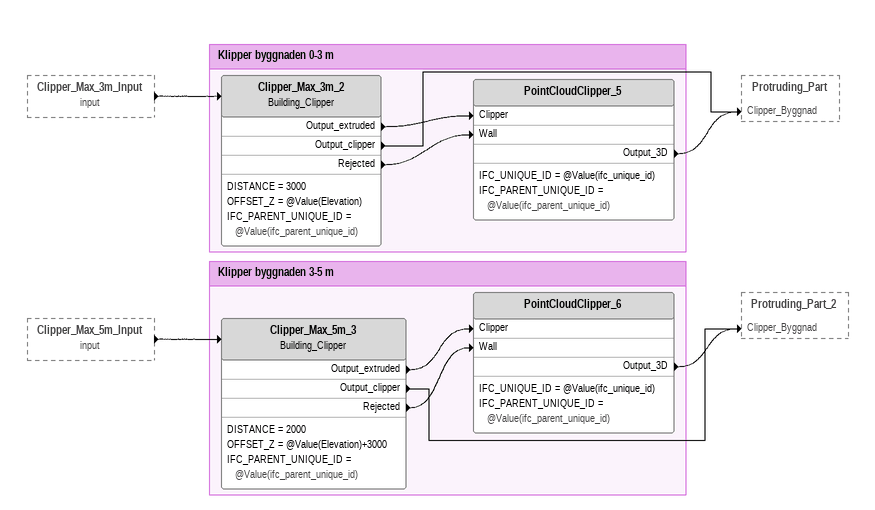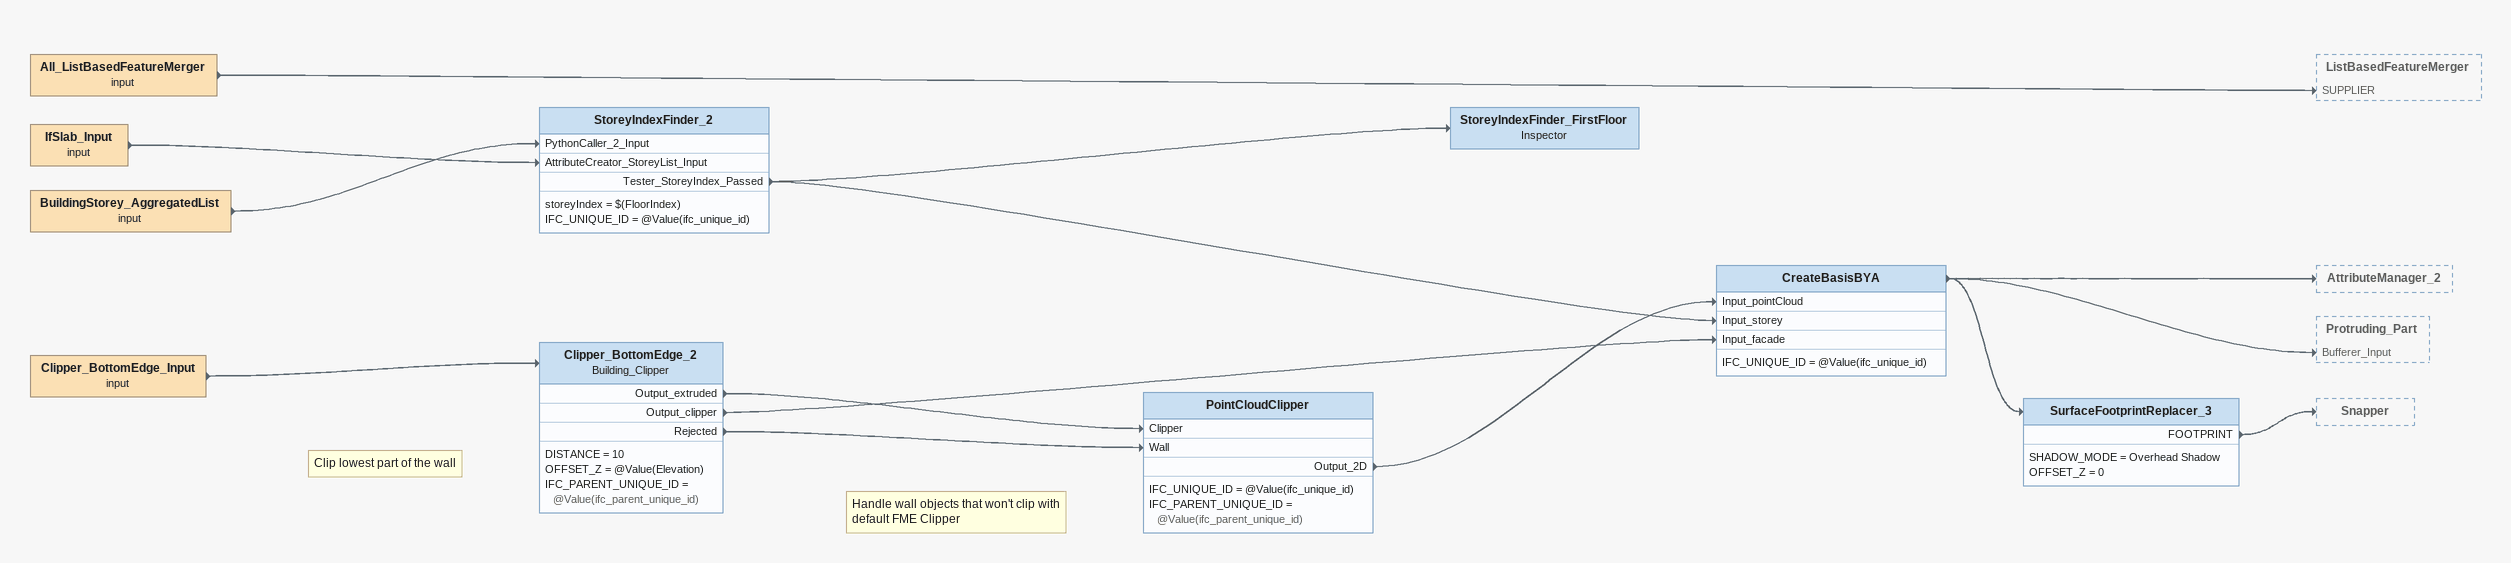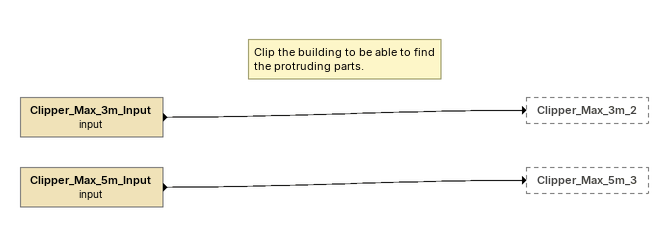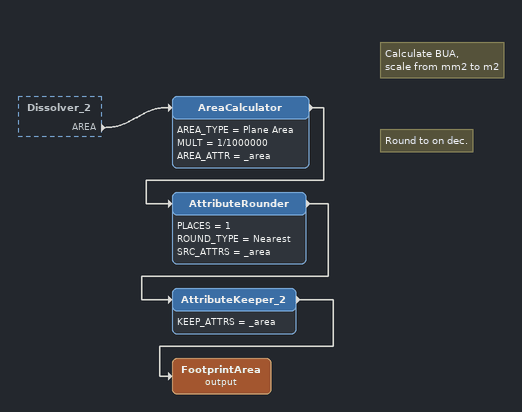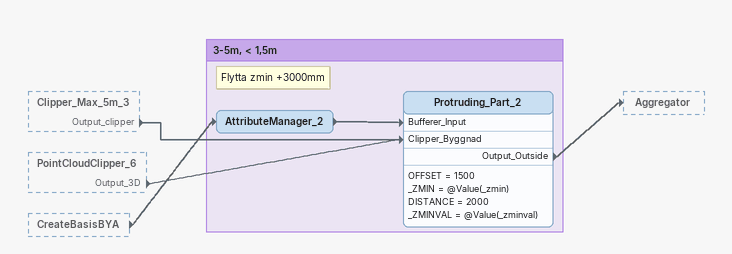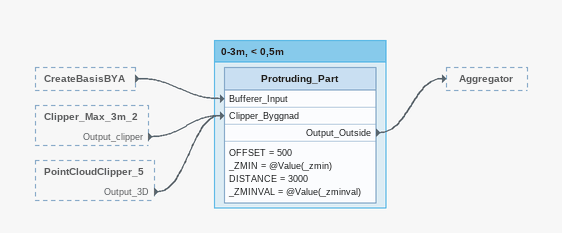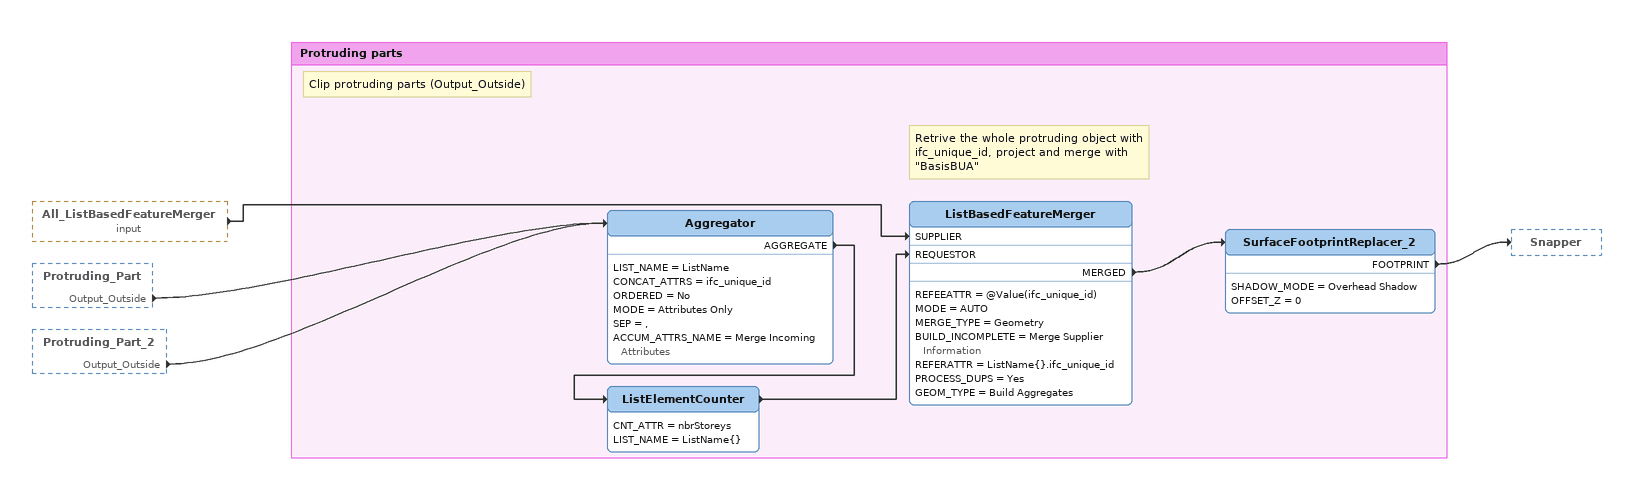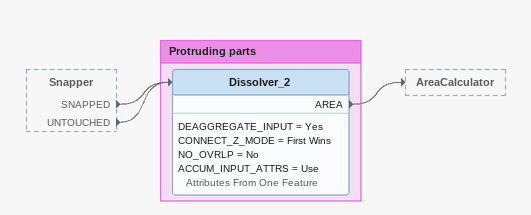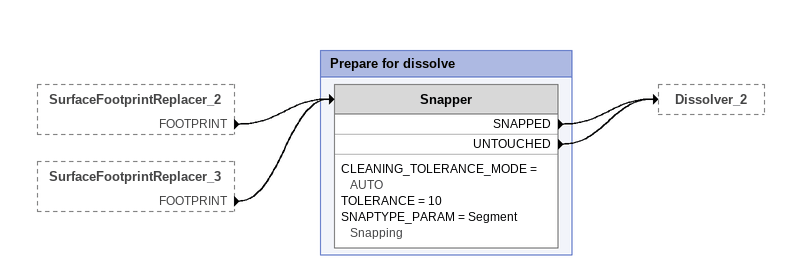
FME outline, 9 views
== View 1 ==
Clipper_Max_3m_Input (input) [outside]
    -> Clipper_Max_3m_2
Clipper_Max_5m_Input (input) [outside]
    -> Clipper_Max_5m_3

Bookmark: Klipper byggnaden 0-3 m
Clipper_Max_3m_2: Building_Clipper
    DISTANCE = 3000
    OFFSET_Z = @Value(Elevation)
    IFC_PARENT_UNIQUE_ID = @Value(ifc_parent_unique_id)
    Output_extruded -> PointCloudClipper_5 [Clipper]
    Output_clipper -> Protruding_Part [Clipper_Byggnad]
    Rejected -> PointCloudClipper_5 [Wall]
PointCloudClipper_5
    IFC_UNIQUE_ID = @Value(ifc_unique_id)
    IFC_PARENT_UNIQUE_ID = @Value(ifc_parent_unique_id)
    Output_3D -> Protruding_Part [Clipper_Byggnad]

Bookmark: Klipper byggnaden 3-5 m
Clipper_Max_5m_3: Building_Clipper
    DISTANCE = 2000
    OFFSET_Z = @Value(Elevation)+3000
    IFC_PARENT_UNIQUE_ID = @Value(ifc_parent_unique_id)
    Output_extruded -> PointCloudClipper_6 [Clipper]
    Output_clipper -> Protruding_Part_2 [Clipper_Byggnad]
    Rejected -> PointCloudClipper_6 [Wall]
PointCloudClipper_6
    IFC_UNIQUE_ID = @Value(ifc_unique_id)
    IFC_PARENT_UNIQUE_ID = @Value(ifc_parent_unique_id)
    Output_3D -> Protruding_Part_2 [Clipper_Byggnad]

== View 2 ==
All_ListBasedFeatureMerger (input)
    -> ListBasedFeatureMerger [SUPPLIER]
IfSlab_Input (input)
    -> StoreyIndexFinder_2 [AttributeCreator_StoreyList_Input]
BuildingStorey_AggregatedList (input)
    -> StoreyIndexFinder_2 [PythonCaller_2_Input]
StoreyIndexFinder_2
    storeyIndex = $(FloorIndex)
    IFC_UNIQUE_ID = @Value(ifc_unique_id)
    Tester_StoreyIndex_Passed -> CreateBasisBYA [Input_storey]
    Tester_StoreyIndex_Passed -> StoreyIndexFinder_FirstFloor
StoreyIndexFinder_FirstFloor: Inspector
Clipper_BottomEdge_Input (input)
    -> Clipper_BottomEdge_2
Note: Clip lowest part of the wall
Clipper_BottomEdge_2: Building_Clipper
    DISTANCE = 10
    OFFSET_Z = @Value(Elevation)
    IFC_PARENT_UNIQUE_ID = @Value(ifc_parent_unique_id)
    Output_extruded -> PointCloudClipper [Clipper]
    Output_clipper -> CreateBasisBYA [Input_facade]
    Rejected -> PointCloudClipper [Wall]
Note: Handle wall objects that won't clip with default FME Clipper
PointCloudClipper
    IFC_UNIQUE_ID = @Value(ifc_unique_id)
    IFC_PARENT_UNIQUE_ID = @Value(ifc_parent_unique_id)
    Output_2D -> CreateBasisBYA [Input_pointCloud]
CreateBasisBYA
    IFC_UNIQUE_ID = @Value(ifc_unique_id)
    -> AttributeManager_2
    -> Protruding_Part [Bufferer_Input]
    -> SurfaceFootprintReplacer_3
SurfaceFootprintReplacer_3
    SHADOW_MODE = Overhead Shadow
    OFFSET_Z = 0
    FOOTPRINT -> Snapper

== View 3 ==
Note: Clip the building to be able to find the protruding parts.
Clipper_Max_3m_Input (input)
    -> Clipper_Max_3m_2
Clipper_Max_5m_Input (input)
    -> Clipper_Max_5m_3

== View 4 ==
Dissolver_2 [outside]
    AREA -> AreaCalculator
Note: Calculate BUA, / scale from mm2 to m2
AreaCalculator
    AREA_TYPE = Plane Area
    MULT = 1/1000000
    AREA_ATTR = _area
    -> AttributeRounder
Note: Round to on dec.
AttributeRounder
    PLACES = 1
    ROUND_TYPE = Nearest
    SRC_ATTRS = _area
    -> AttributeKeeper_2
AttributeKeeper_2
    KEEP_ATTRS = _area
    -> FootprintArea (output)
FootprintArea (output)

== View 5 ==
Clipper_Max_5m_3 [outside]
    Output_clipper -> Protruding_Part_2 [Clipper_Byggnad]
PointCloudClipper_6 [outside]
    Output_3D -> Protruding_Part_2 [Clipper_Byggnad]
CreateBasisBYA [outside]
    -> AttributeManager_2

Bookmark: 3-5m, < 1,5m
Note: Flytta zmin +3000mm
AttributeManager_2
    -> Protruding_Part_2 [Bufferer_Input]
Protruding_Part_2
    OFFSET = 1500
    _ZMIN = @Value(_zmin)
    DISTANCE = 2000
    _ZMINVAL = @Value(_zminval)
    Output_Outside -> Aggregator

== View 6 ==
CreateBasisBYA [outside]
    -> Protruding_Part [Bufferer_Input]
Clipper_Max_3m_2 [outside]
    Output_clipper -> Protruding_Part [Clipper_Byggnad]
PointCloudClipper_5 [outside]
    Output_3D -> Protruding_Part [Clipper_Byggnad]

Bookmark: 0-3m, < 0,5m
Protruding_Part
    OFFSET = 500
    _ZMIN = @Value(_zmin)
    DISTANCE = 3000
    _ZMINVAL = @Value(_zminval)
    Output_Outside -> Aggregator

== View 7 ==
All_ListBasedFeatureMerger (input) [outside]
    -> ListBasedFeatureMerger [SUPPLIER]
Protruding_Part [outside]
    Output_Outside -> Aggregator
Protruding_Part_2 [outside]
    Output_Outside -> Aggregator

Bookmark: Protruding parts
Note: Clip protruding parts (Output_Outside)
Aggregator
    LIST_NAME = ListName
    CONCAT_ATTRS = ifc_unique_id
    ORDERED = No
    MODE = Attributes Only
    SEP = ,
    ACCUM_ATTRS_NAME = Merge Incoming Attributes
    AGGREGATE -> ListElementCounter
ListElementCounter
    CNT_ATTR = nbrStoreys
    LIST_NAME = ListName{}
    -> ListBasedFeatureMerger [REQUESTOR]
Note: Retrive the whole protruding object with ifc_unique_id, project and merge with "BasisBUA"
ListBasedFeatureMerger
    REFEEATTR = @Value(ifc_unique_id)
    MODE = AUTO
    MERGE_TYPE = Geometry
    BUILD_INCOMPLETE = Merge Supplier Information
    REFERATTR = ListName{}.ifc_unique_id
    PROCESS_DUPS = Yes
    GEOM_TYPE = Build Aggregates
    MERGED -> SurfaceFootprintReplacer_2
SurfaceFootprintReplacer_2
    SHADOW_MODE = Overhead Shadow
    OFFSET_Z = 0
    FOOTPRINT -> Snapper

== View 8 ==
Snapper [outside]
    SNAPPED -> Dissolver_2
    UNTOUCHED -> Dissolver_2

Bookmark: Protruding parts
Dissolver_2
    DEAGGREGATE_INPUT = Yes
    CONNECT_Z_MODE = First Wins
    NO_OVRLP = No
    ACCUM_INPUT_ATTRS = Use Attributes From One Feature
    AREA -> AreaCalculator

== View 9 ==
SurfaceFootprintReplacer_2 [outside]
    FOOTPRINT -> Snapper
SurfaceFootprintReplacer_3 [outside]
    FOOTPRINT -> Snapper

Bookmark: Prepare for dissolve
Snapper
    CLEANING_TOLERANCE_MODE = AUTO
    TOLERANCE = 10
    SNAPTYPE_PARAM = Segment Snapping
    SNAPPED -> Dissolver_2
    UNTOUCHED -> Dissolver_2
